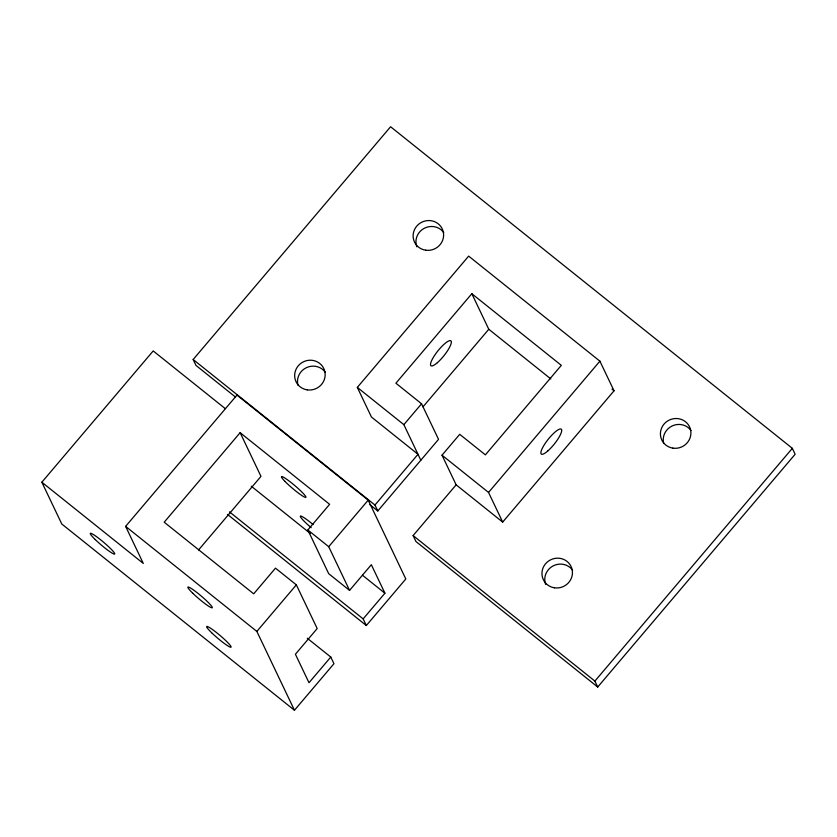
<?xml version="1.0" encoding="UTF-8"?>
<svg xmlns="http://www.w3.org/2000/svg" width="837" height="837" viewBox="0 0 837 837"><rect width="100%" height="100%" fill="white"/><g stroke="black" fill="none" stroke-linecap="round" stroke-linejoin="round"><path stroke-width="1.26" d="M307.305 638.265L330.782 657.055L333.953 663.699L294.457 710.257L61.781 524.004L41.85 482.217L153.202 350.933L225.226 408.592M235.595 397.146L195.994 365.434L193.159 359.512L390.586 126.743L792.325 448.329L795.15 454.25L597.723 687.031L415.937 541.508L413.112 535.575L456.144 484.832L442.009 455.192L459.722 434.319L485.387 454.857L561.313 365.34L471.827 293.703L395.901 383.22L421.566 403.779L438.536 439.341L377.79 510.968L369.661 504.46M41.85 482.217L143.294 563.427L125.623 526.379L236.976 395.095L368.207 500.139L405.809 578.974L366.324 625.532L227.528 514.431M366.324 625.532L363.153 618.888L384.926 593.213L371.335 564.713L349.563 590.388L328.69 573.68L307.849 529.988L329.621 504.313L240.135 432.677L164.209 522.204L253.695 593.841L275.478 568.156L296.35 584.864L317.192 628.556L295.409 654.241L308.999 682.73L330.782 657.055M198.547 549.982L260.977 476.368L240.135 432.677M377.79 510.968L374.955 505.035L417.998 454.292L371.45 417.035L357.315 387.395L468.668 256.112L599.899 361.165L614.034 390.806L502.681 522.089L456.144 484.832M420.823 460.224L403.863 424.652L421.566 403.779M422.988 406.855L488.787 329.265L471.827 293.703M294.457 710.257L256.854 631.422L296.35 584.864M349.563 590.388L328.721 546.697L368.207 500.139M502.681 522.089L488.546 492.449L599.899 361.165M597.723 687.031L594.898 681.098L792.325 448.329M611.993 389.174L614.034 390.806M488.787 329.265L550.819 378.92M357.315 387.395L403.863 424.652M442.009 455.192L488.546 492.449M193.159 359.512L374.955 505.035M413.112 535.575L594.898 681.098M307.849 529.988L328.721 546.697M251.246 486.192L310.433 533.577M362.473 575.239L384.926 593.213M229.464 511.867L363.153 618.888M125.623 526.379L256.854 631.422M663.731 443.537A15.359 14.804 -25.5 0 1 672.111 425.981A15.359 14.804 -25.5 0 1 691.027 430.5M545.661 584.425A15.359 14.804 -25.4 0 1 553.058 565.938A15.359 14.804 -25.4 0 1 572.571 570.164M297.982 385.24A15.359 14.804 -25.5 0 1 306.363 367.684A15.359 14.804 -25.5 0 1 325.279 372.214M416.826 246.8A15.359 14.804 -25.5 0 1 424.223 228.323A15.359 14.804 -25.5 0 1 443.736 232.55M311.165 527.655A15.976 1.8 40.3 0 1 300.316 516.126A15.976 1.8 40.3 0 1 313.08 524.548M672.927 448.14A15.359 14.804 -25.5 0 0 690.023 427.989A15.359 14.804 -25.5 0 0 664.023 424.097A15.359 14.804 -25.5 0 0 672.927 448.14M554.471 587.804A15.359 14.804 -25.5 0 0 571.566 567.653A15.359 14.804 -25.5 0 0 545.567 563.761A15.359 14.804 -25.5 0 0 554.471 587.804M425.635 250.19A15.359 14.804 -25.5 0 0 442.731 230.029A15.359 14.804 -25.5 0 0 416.732 226.136A15.359 14.804 -25.5 0 0 425.635 250.19M307.179 389.854A15.359 14.804 -25.5 0 0 324.275 369.692A15.359 14.804 -25.5 0 0 298.275 365.8A15.359 14.804 -25.5 0 0 307.179 389.854M547.743 451.017A15.976 3.871 -51.3 0 0 561.554 429.517A15.976 3.871 -51.3 0 0 544.563 444.342A15.976 3.871 -51.3 0 0 547.743 451.017M437.385 362.672A15.976 3.871 -51.3 0 0 451.195 341.182A15.976 3.871 -51.3 0 0 434.204 355.997A15.976 3.871 -51.3 0 0 437.385 362.672M192.824 593.297A15.976 1.8 40.3 0 0 212.242 607.777A15.976 1.8 40.3 0 0 195.167 591.194A15.976 1.8 40.3 0 0 192.824 593.297M211.625 632.72A15.976 1.8 40.3 0 0 231.043 647.189A15.976 1.8 40.3 0 0 213.969 630.617A15.976 1.8 40.3 0 0 211.625 632.72M95.282 539.593A15.976 1.8 40.3 0 0 114.7 554.063A15.976 1.8 40.3 0 0 97.636 537.49A15.976 1.8 40.3 0 0 95.282 539.593M284.998 481.442A15.976 1.8 40.3 0 0 305.515 497.429A15.976 1.8 40.3 0 0 290.638 482.185A15.976 1.8 40.3 0 0 284.998 481.442"/></g></svg>
